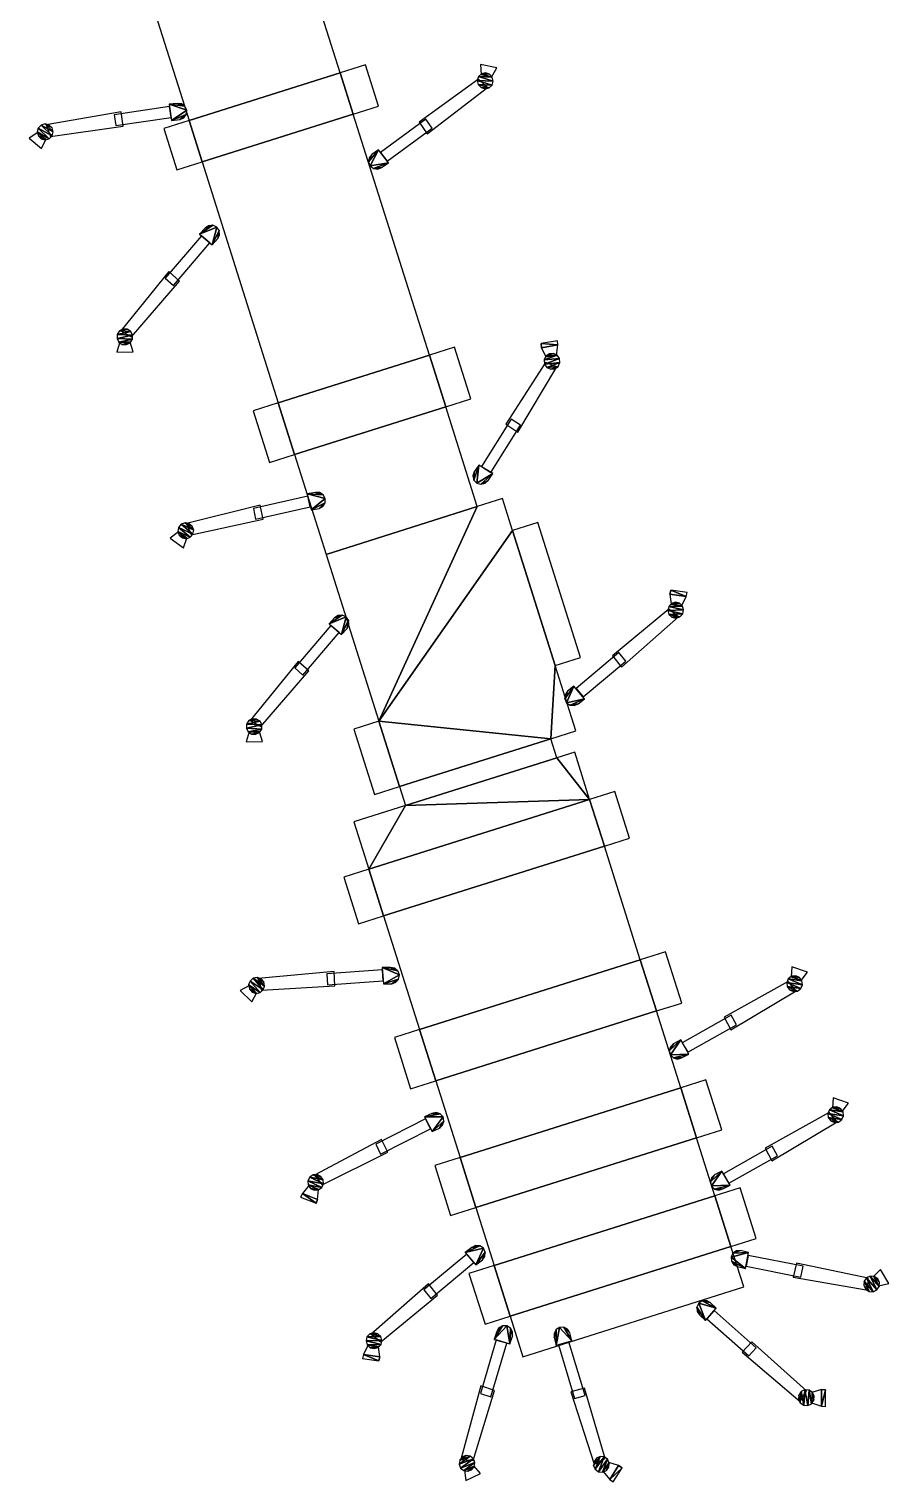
# Model space of a CAD drawing. Extents: x -4152 to 2523, y -9815 to 2776.
# Drawn here: x -2092 to -1636, y -2607 to -1837 of the extents above; entities that cross this region are included whole.
import ezdxf

# ---------------------------------------------------------------- set-up
doc = ezdxf.new("R2010")
doc.units = 0

msp = doc.modelspace()

# ---------------------------------------------------------------- linework, layer by layer
at = {"layer": 'mg_to_dxf', "color": 40}
for points in [[(-1949.8, -1788.25), (-2029.93, -1813.58), (-2007.34, -1885.06), (-1927.21, -1859.73)], [(-1927.21, -1859.73), (-1920.3, -1881.58), (-1906.95, -1877.36), (-1913.86, -1855.51)], [(-1852.74, -1855.26), (-1852.43, -1860.56), (-1847.04, -1861.96), (-1844.24, -1857.09)], [(-2000.44, -1906.91), (-1920.3, -1881.58), (-1927.21, -1859.73), (-2007.34, -1885.06)], [(-1881.07, -1892.12), (-1849.04, -1867.61), (-1853.81, -1863.18), (-1885.41, -1885.9)], [(-1846.07, -1864.11), (-1846.07, -1864.11), (-1853.87, -1861.76), (-1854.5, -1863.85)], [(-1846.7, -1866.2), (-1846.7, -1866.2), (-1854.5, -1863.85), (-1854, -1865.97)], [(-1846.07, -1864.11), (-1846.07, -1864.11), (-1854.5, -1863.85), (-1846.7, -1866.2)], [(-1846.57, -1861.99), (-1846.57, -1861.99), (-1852.27, -1860.27), (-1853.87, -1861.76)], [(-1846.57, -1861.99), (-1846.57, -1861.99), (-1853.87, -1861.76), (-1846.07, -1864.11)], [(-1848.06, -1860.4), (-1848.06, -1860.4), (-1850.15, -1859.77), (-1852.27, -1860.27)], [(-1848.06, -1860.4), (-1848.06, -1860.4), (-1852.27, -1860.27), (-1846.57, -1861.99)], [(-1848.29, -1867.69), (-1848.29, -1867.69), (-1854, -1865.97), (-1852.5, -1867.56)], [(-1846.7, -1866.2), (-1846.7, -1866.2), (-1854, -1865.97), (-1848.29, -1867.69)], [(-1848.29, -1867.69), (-1848.29, -1867.69), (-1852.5, -1867.56), (-1850.42, -1868.19)], [(-2017.73, -1877.64), (-2047, -1881.93), (-2046.27, -1887.73), (-2016.84, -1883.35)], [(-2017.92, -1876.41), (-2017.92, -1876.41), (-2009.52, -1877.49), (-2013.58, -1875.94)], [(-2017.92, -1876.41), (-2017.92, -1876.41), (-2008.61, -1879.57), (-2009.52, -1877.49)], [(-2016.58, -1885.01), (-2016.58, -1885.01), (-2008.61, -1879.57), (-2017.92, -1876.41)], [(-2016.58, -1885.01), (-2016.58, -1885.01), (-2008.85, -1881.82), (-2008.61, -1879.57)], [(-2013.58, -1875.94), (-2013.58, -1875.94), (-2009.52, -1877.49), (-2011.34, -1876.18)], [(-2087.31, -1889), (-2087.31, -1889), (-2079.98, -1893.16), (-2085.78, -1887.45)], [(-2085.78, -1887.45), (-2085.78, -1887.45), (-2079.43, -1891.05), (-2083.68, -1886.87)], [(-2085.78, -1887.45), (-2085.78, -1887.45), (-2079.98, -1893.16), (-2079.43, -1891.05)], [(-2083.68, -1886.87), (-2083.68, -1886.87), (-2080.01, -1888.94), (-2081.57, -1887.41)], [(-2083.68, -1886.87), (-2083.68, -1886.87), (-2079.43, -1891.05), (-2080.01, -1888.94)], [(-2043.29, -1880.5), (-2083.05, -1887.29), (-2080.9, -1893.43), (-2042.35, -1888.03)], [(-2020.69, -1889.28), (-2013.78, -1911.13), (-2000.44, -1906.91), (-2007.34, -1885.06)], [(-2012.24, -1884.53), (-2012.24, -1884.53), (-2008.85, -1881.82), (-2016.58, -1885.01)], [(-2012.24, -1884.53), (-2012.24, -1884.53), (-2010.18, -1883.62), (-2008.85, -1881.82)], [(-1960.02, -2034.78), (-1879.89, -2009.45), (-1920.3, -1881.58), (-2000.44, -1906.91)], [(-1902.37, -1906.55), (-1878.45, -1889.14), (-1881.8, -1884.34), (-1905.82, -1901.91)], [(-2085.53, -1899.94), (-2083.34, -1895.1), (-2087.46, -1891.36), (-2092.2, -1894.37)], [(-2087.86, -1891.11), (-2087.86, -1891.11), (-2081.51, -1894.71), (-2087.31, -1889)], [(-2087.86, -1891.11), (-2087.86, -1891.11), (-2083.61, -1895.29), (-2081.51, -1894.71)], [(-2087.28, -1893.22), (-2087.28, -1893.22), (-2083.61, -1895.29), (-2087.86, -1891.11)], [(-2087.31, -1889), (-2087.31, -1889), (-2081.51, -1894.71), (-2079.98, -1893.16)], [(-2087.28, -1893.22), (-2087.28, -1893.22), (-2085.72, -1894.75), (-2083.61, -1895.29)], [(-1906.82, -1900.57), (-1906.82, -1900.57), (-1912.18, -1906.99), (-1911.34, -1909.09)], [(-1910.44, -1903.01), (-1910.44, -1903.01), (-1912.18, -1906.99), (-1906.82, -1900.57)], [(-1910.44, -1903.01), (-1910.44, -1903.01), (-1911.84, -1904.78), (-1912.18, -1906.99)], [(-1906.82, -1900.57), (-1906.82, -1900.57), (-1911.34, -1909.09), (-1901.62, -1907.55)], [(-1901.62, -1907.55), (-1901.62, -1907.55), (-1911.34, -1909.09), (-1909.57, -1910.5)], [(-1901.62, -1907.55), (-1901.62, -1907.55), (-1909.57, -1910.5), (-1905.25, -1909.99)], [(-1905.25, -1909.99), (-1905.25, -1909.99), (-1909.57, -1910.5), (-1907.34, -1910.82)], [(-2001.79, -1945.32), (-2001.79, -1945.32), (-1994.76, -1940.59), (-1998.84, -1942.1)], [(-2001.79, -1945.32), (-2001.79, -1945.32), (-1992.71, -1941.54), (-1994.76, -1940.59)], [(-1995.1, -1950.89), (-1995.1, -1950.89), (-1992.71, -1941.54), (-2001.79, -1945.32)], [(-1998.84, -1942.1), (-1998.84, -1942.1), (-1994.76, -1940.59), (-1997, -1940.8)], [(-1995.1, -1950.89), (-1995.1, -1950.89), (-1991.4, -1943.39), (-1992.71, -1941.54)], [(-2000.83, -1946.12), (-2019.97, -1968.68), (-2015.59, -1972.55), (-1996.38, -1949.82)], [(-1992.15, -1947.67), (-1992.15, -1947.67), (-1991.4, -1943.39), (-1995.1, -1950.89)], [(-1992.15, -1947.67), (-1992.15, -1947.67), (-1991.21, -1945.62), (-1991.4, -1943.39)], [(-2018.13, -1965.15), (-2043.5, -1996.51), (-2037.82, -1999.7), (-2012.45, -1970.18)], [(-2037, -2007.65), (-2038.55, -2002.57), (-2044.12, -2002.48), (-2045.69, -2007.86)], [(-2045.56, -2000.61), (-2045.56, -2000.61), (-2037.31, -1998.89), (-2045.44, -1998.43)], [(-2045.56, -2000.61), (-2045.56, -2000.61), (-2037.43, -2001.07), (-2037.31, -1998.89)], [(-2044.58, -2002.56), (-2044.58, -2002.56), (-2037.43, -2001.07), (-2045.56, -2000.61)], [(-2045.44, -1998.43), (-2045.44, -1998.43), (-2038.3, -1996.94), (-2044.25, -1996.61)], [(-2045.44, -1998.43), (-2045.44, -1998.43), (-2037.31, -1998.89), (-2038.3, -1996.94)], [(-2044.58, -2002.56), (-2044.58, -2002.56), (-2038.63, -2002.89), (-2037.43, -2001.07)], [(-2042.75, -2003.75), (-2042.75, -2003.75), (-2038.63, -2002.89), (-2044.58, -2002.56)], [(-2044.25, -1996.61), (-2044.25, -1996.61), (-2040.12, -1995.75), (-2042.3, -1995.62)], [(-2044.25, -1996.61), (-2044.25, -1996.61), (-2038.3, -1996.94), (-2040.12, -1995.75)], [(-2042.75, -2003.75), (-2042.75, -2003.75), (-2040.58, -2003.87), (-2038.63, -2002.89)], [(-1811.82, -2004.07), (-1811.82, -2004.07), (-1811.94, -2001.85), (-1820.72, -2003.33)], [(-1951.38, -2062.13), (-1871.24, -2036.8), (-1879.89, -2009.45), (-1960.02, -2034.78)], [(-1879.89, -2009.45), (-1871.24, -2036.8), (-1857.89, -2032.58), (-1866.54, -2005.24)], [(-1820.39, -2005.53), (-1820.39, -2005.53), (-1820.72, -2003.33)], [(-1811.82, -2004.07), (-1811.82, -2004.07), (-1820.72, -2003.33), (-1820.39, -2005.53)], [(-1820.39, -2005.53), (-1818.13, -2010.34), (-1812.6, -2009.63), (-1811.82, -2004.07)], [(-1812.16, -2009.49), (-1812.16, -2009.49), (-1819.01, -2011.99), (-1810.91, -2011.27)], [(-1812.16, -2009.49), (-1812.16, -2009.49), (-1818.09, -2010.01), (-1819.01, -2011.99)], [(-1814.14, -2008.57), (-1814.14, -2008.57), (-1818.09, -2010.01), (-1812.16, -2009.49)], [(-1814.14, -2008.57), (-1814.14, -2008.57), (-1816.31, -2008.76), (-1818.09, -2010.01)], [(-1832.97, -2050.3), (-1812.36, -2015.62), (-1818.43, -2013.28), (-1839.31, -2046.14)], [(-1810.91, -2011.27), (-1810.91, -2011.27), (-1819.01, -2011.99), (-1818.82, -2014.16)], [(-1810.91, -2011.27), (-1810.91, -2011.27), (-1818.82, -2014.16), (-1810.72, -2013.44)], [(-1810.72, -2013.44), (-1810.72, -2013.44), (-1818.82, -2014.16), (-1817.57, -2015.95)], [(-1810.72, -2013.44), (-1810.72, -2013.44), (-1817.57, -2015.95), (-1811.63, -2015.42)], [(-1811.63, -2015.42), (-1811.63, -2015.42), (-1817.57, -2015.95), (-1815.59, -2016.87)], [(-1811.63, -2015.42), (-1811.63, -2015.42), (-1815.59, -2016.87), (-1813.42, -2016.67)], [(-1973.37, -2039), (-1964.73, -2066.35), (-1951.38, -2062.13), (-1960.02, -2034.78)], [(-1934.63, -2115.1), (-1854.5, -2089.78), (-1871.24, -2036.8), (-1951.38, -2062.13)], [(-1847.36, -2071.61), (-1831.65, -2046.55), (-1836.54, -2043.34), (-1852.29, -2068.59)], [(-1856.17, -2071.33), (-1856.17, -2071.33), (-1856.81, -2073.49), (-1856.3, -2075.67)], [(-1853.72, -2067.72), (-1853.72, -2067.72), (-1856.3, -2075.67), (-1854.74, -2077.31)], [(-1856.17, -2071.33), (-1856.17, -2071.33), (-1856.3, -2075.67), (-1853.72, -2067.72)], [(-1853.72, -2067.72), (-1853.72, -2067.72), (-1854.74, -2077.31), (-1846.3, -2072.26)], [(-1846.3, -2072.26), (-1846.3, -2072.26), (-1854.74, -2077.31), (-1852.57, -2077.96)], [(-1846.3, -2072.26), (-1846.3, -2072.26), (-1852.57, -2077.96), (-1848.75, -2075.88)], [(-1848.75, -2075.88), (-1848.75, -2075.88), (-1852.57, -2077.96), (-1850.39, -2077.43)], [(-1944.37, -2084.3), (-1973.24, -2090.75), (-1972.08, -2096.48), (-1943.05, -2089.93)], [(-1944.65, -2083.09), (-1944.65, -2083.09), (-1936.19, -2083.55), (-1940.36, -2082.29)], [(-1944.65, -2083.09), (-1944.65, -2083.09), (-1935.12, -2085.54), (-1936.19, -2083.55)], [(-1942.67, -2091.56), (-1942.67, -2091.56), (-1935.12, -2085.54), (-1944.65, -2083.09)], [(-1942.67, -2091.56), (-1942.67, -2091.56), (-1935.2, -2087.81), (-1935.12, -2085.54)], [(-1938.38, -2090.77), (-1938.38, -2090.77), (-1935.2, -2087.81), (-1942.67, -2091.56)], [(-1940.36, -2082.29), (-1940.36, -2082.29), (-1936.19, -2083.55), (-1938.1, -2082.37)], [(-1938.38, -2090.77), (-1938.38, -2090.77), (-1936.39, -2089.7), (-1935.2, -2087.81)], [(-1835.82, -2102.43), (-1841.15, -2085.56), (-1854.5, -2089.78), (-1906.69, -2203.51)], [(-1969.65, -2089.05), (-2008.79, -2098.77), (-2006.19, -2104.73), (-1968.14, -2096.49)], [(-1854.5, -2089.78), (-1934.63, -2115.1), (-1906.69, -2203.51)], [(-2010.32, -2111.57), (-2008.5, -2106.58), (-2012.89, -2103.16), (-2017.38, -2106.5)], [(-2013.3, -2102.94), (-2013.3, -2102.94), (-2006.7, -2106.06), (-2012.91, -2100.79)], [(-2013.3, -2102.94), (-2013.3, -2102.94), (-2008.75, -2106.79), (-2006.7, -2106.06)], [(-2012.56, -2104.99), (-2012.56, -2104.99), (-2008.75, -2106.79), (-2013.3, -2102.94)], [(-2012.91, -2100.79), (-2012.91, -2100.79), (-2005.29, -2104.39), (-2011.5, -2099.13)], [(-2012.91, -2100.79), (-2012.91, -2100.79), (-2006.7, -2106.06), (-2005.29, -2104.39)], [(-2011.5, -2099.13), (-2011.5, -2099.13), (-2004.9, -2102.25), (-2009.45, -2098.4)], [(-2011.5, -2099.13), (-2011.5, -2099.13), (-2005.29, -2104.39), (-2004.9, -2102.25)], [(-2009.45, -2098.4), (-2009.45, -2098.4), (-2005.64, -2100.19), (-2007.3, -2098.78)], [(-2009.45, -2098.4), (-2009.45, -2098.4), (-2004.9, -2102.25), (-2005.64, -2100.19)], [(-1813.21, -2173.96), (-1835.82, -2102.43), (-1906.69, -2203.51), (-1815.57, -2212.94)], [(-1799.86, -2169.74), (-1822.47, -2098.21), (-1835.82, -2102.43), (-1813.21, -2173.96)], [(-2012.56, -2104.99), (-2012.56, -2104.99), (-2010.9, -2106.4), (-2008.75, -2106.79)], [(-1752.33, -2136.2), (-1752.33, -2136.2), (-1751.96, -2134), (-1751.97, -2134)], [(-1743.73, -2137.45), (-1743.73, -2137.45), (-1751.96, -2134), (-1752.33, -2136.2)], [(-1743.73, -2137.45), (-1743.73, -2137.45), (-1743.16, -2135.31), (-1751.96, -2134)], [(-1745.73, -2142.5), (-1745.73, -2142.5), (-1751.53, -2141.16), (-1753.02, -2142.76)], [(-1752.33, -2136.2), (-1751.66, -2141.47), (-1746.19, -2142.49), (-1743.73, -2137.45)], [(-1747.32, -2141.01), (-1747.32, -2141.01), (-1749.45, -2140.52), (-1751.53, -2141.16)], [(-1747.32, -2141.01), (-1747.32, -2141.01), (-1751.53, -2141.16), (-1745.73, -2142.5)], [(-1933.15, -2152.01), (-1933.15, -2152.01), (-1926.13, -2147.27), (-1930.21, -2148.78)], [(-1933.15, -2152.01), (-1933.15, -2152.01), (-1924.07, -2148.23), (-1926.13, -2147.27)], [(-1926.47, -2157.57), (-1926.47, -2157.57), (-1924.07, -2148.23), (-1933.15, -2152.01)], [(-1930.21, -2148.78), (-1930.21, -2148.78), (-1926.13, -2147.27), (-1928.36, -2147.49)], [(-1926.47, -2157.57), (-1926.47, -2157.57), (-1922.76, -2150.08), (-1924.07, -2148.23)], [(-1778.13, -2174.88), (-1747.81, -2148.27), (-1752.87, -2144.17), (-1782.88, -2168.96)], [(-1745.09, -2144.58), (-1745.09, -2144.58), (-1753.02, -2142.76), (-1753.51, -2144.88)], [(-1745.09, -2144.58), (-1745.09, -2144.58), (-1753.51, -2144.88), (-1745.58, -2146.71)], [(-1745.58, -2146.71), (-1745.58, -2146.71), (-1753.51, -2144.88), (-1752.87, -2146.97)], [(-1745.73, -2142.5), (-1745.73, -2142.5), (-1753.02, -2142.76), (-1745.09, -2144.58)], [(-1745.58, -2146.71), (-1745.58, -2146.71), (-1752.87, -2146.97), (-1747.06, -2148.3)], [(-1747.06, -2148.3), (-1747.06, -2148.3), (-1752.87, -2146.97), (-1751.27, -2148.45)], [(-1747.06, -2148.3), (-1747.06, -2148.3), (-1751.27, -2148.45), (-1749.15, -2148.94)], [(-1932.2, -2152.8), (-1951.35, -2175.35), (-1946.97, -2179.23), (-1927.75, -2156.5)], [(-1923.52, -2154.35), (-1923.52, -2154.35), (-1922.76, -2150.08), (-1926.47, -2157.57)], [(-1923.52, -2154.35), (-1923.52, -2154.35), (-1922.57, -2152.31), (-1922.76, -2150.08)], [(-1949.51, -2171.83), (-1974.89, -2203.17), (-1969.22, -2206.36), (-1943.83, -2176.86)], [(-1798.4, -2190.71), (-1775.71, -2171.72), (-1779.38, -2167.16), (-1802.16, -2186.31)], [(-1815.57, -2212.94), (-1802.22, -2208.72), (-1813.21, -2173.96)], [(-1803.24, -2185.03), (-1803.24, -2185.03), (-1808.16, -2191.8), (-1807.18, -2193.84)], [(-1806.69, -2187.71), (-1806.69, -2187.71), (-1808.16, -2191.8), (-1803.24, -2185.03)], [(-1806.69, -2187.71), (-1806.69, -2187.71), (-1807.97, -2189.57), (-1808.16, -2191.8)], [(-1803.24, -2185.03), (-1803.24, -2185.03), (-1807.18, -2193.84), (-1797.59, -2191.65)], [(-1797.59, -2191.65), (-1797.59, -2191.65), (-1807.18, -2193.84), (-1805.32, -2195.13)], [(-1797.59, -2191.65), (-1797.59, -2191.65), (-1805.32, -2195.13), (-1801.04, -2194.33)], [(-1801.04, -2194.33), (-1801.04, -2194.33), (-1805.32, -2195.13), (-1803.08, -2195.3)], [(-1976.83, -2205.1), (-1976.83, -2205.1), (-1969.69, -2203.61), (-1975.64, -2203.27)], [(-1975.64, -2203.27), (-1975.64, -2203.27), (-1971.51, -2202.41), (-1973.69, -2202.29)], [(-1975.64, -2203.27), (-1975.64, -2203.27), (-1969.69, -2203.61), (-1971.51, -2202.41)], [(-1895.71, -2238.27), (-1906.69, -2203.51), (-1920.04, -2207.73), (-1909.06, -2242.49)], [(-1906.69, -2203.51), (-1895.71, -2238.27), (-1815.57, -2212.94)], [(-1968.4, -2214.31), (-1969.94, -2209.23), (-1975.51, -2209.14), (-1977.08, -2214.53)], [(-1976.95, -2207.27), (-1976.95, -2207.27), (-1968.7, -2205.55), (-1976.83, -2205.1)], [(-1976.95, -2207.27), (-1976.95, -2207.27), (-1968.83, -2207.73), (-1968.7, -2205.55)], [(-1975.97, -2209.22), (-1975.97, -2209.22), (-1968.83, -2207.73), (-1976.95, -2207.27)], [(-1976.83, -2205.1), (-1976.83, -2205.1), (-1968.7, -2205.55), (-1969.69, -2203.61)], [(-1975.97, -2209.22), (-1975.97, -2209.22), (-1970.02, -2209.56), (-1968.83, -2207.73)], [(-1974.15, -2210.42), (-1974.15, -2210.42), (-1970.02, -2209.56), (-1975.97, -2209.22)], [(-1974.15, -2210.42), (-1974.15, -2210.42), (-1971.97, -2210.54), (-1970.02, -2209.56)], [(-1892.52, -2248.36), (-1812.38, -2223.03), (-1815.57, -2212.94), (-1895.71, -2238.27)], [(-1812.38, -2223.03), (-1812.38, -2223.03), (-1892.52, -2248.36), (-1794.95, -2245.02)], [(-1812.38, -2223.03), (-1812.38, -2223.03), (-1794.95, -2245.02), (-1802.85, -2220.02)], [(-1773.77, -2265.57), (-1781.6, -2240.81), (-1794.95, -2245.02), (-1787.12, -2269.79)], [(-1912.01, -2282.02), (-1912.01, -2282.02), (-1892.52, -2248.36), (-1919.91, -2257.01)], [(-1794.95, -2245.02), (-1794.95, -2245.02), (-1892.52, -2248.36), (-1912.01, -2282.02)], [(-1787.12, -2269.79), (-1794.95, -2245.02), (-1912.01, -2282.02), (-1904.18, -2306.79)], [(-1768.07, -2330.06), (-1787.12, -2269.79), (-1904.18, -2306.79), (-1885.13, -2367.06)], [(-1925.36, -2286.24), (-1917.53, -2311.01), (-1904.18, -2306.79), (-1912.01, -2282.02)], [(-1746.13, -2353.03), (-1754.72, -2325.84), (-1768.07, -2330.06), (-1759.48, -2357.25)], [(-1904.88, -2334.25), (-1904.88, -2334.25), (-1896.59, -2335.99), (-1900.52, -2334.12)], [(-1904.88, -2334.25), (-1904.88, -2334.25), (-1895.84, -2338.13), (-1896.59, -2335.99)], [(-1904.21, -2342.92), (-1904.21, -2342.92), (-1895.84, -2338.13), (-1904.88, -2334.25)], [(-1900.52, -2334.12), (-1900.52, -2334.12), (-1896.59, -2335.99), (-1898.3, -2334.53)], [(-1885.13, -2367.06), (-1876.54, -2394.25), (-1759.48, -2357.25), (-1768.07, -2330.06)], [(-1687.71, -2333.84), (-1688.01, -2339.14), (-1682.82, -2341.14), (-1679.48, -2336.63)], [(-1975.75, -2343.41), (-1975.75, -2343.41), (-1969.7, -2347.5), (-1975.04, -2341.35)], [(-1975.04, -2341.35), (-1975.04, -2341.35), (-1968.06, -2346.07), (-1973.39, -2339.92)], [(-1975.04, -2341.35), (-1975.04, -2341.35), (-1969.7, -2347.5), (-1968.06, -2346.07)], [(-1973.39, -2339.92), (-1973.39, -2339.92), (-1967.34, -2344.01), (-1971.25, -2339.51)], [(-1973.39, -2339.92), (-1973.39, -2339.92), (-1968.06, -2346.07), (-1967.34, -2344.01)], [(-1971.25, -2339.51), (-1971.25, -2339.51), (-1967.76, -2341.87), (-1969.19, -2340.22)], [(-1971.25, -2339.51), (-1971.25, -2339.51), (-1967.34, -2344.01), (-1967.76, -2341.87)], [(-1930.49, -2336.33), (-1970.66, -2339.98), (-1968.99, -2346.27), (-1930.14, -2343.91)], [(-1904.78, -2335.49), (-1934.3, -2337.46), (-1934.03, -2343.31), (-1904.34, -2341.26)], [(-1904.21, -2342.92), (-1904.21, -2342.92), (-1896.25, -2340.35), (-1895.84, -2338.13)], [(-1899.85, -2342.79), (-1899.85, -2342.79), (-1896.25, -2340.35), (-1904.21, -2342.92)], [(-1899.85, -2342.79), (-1899.85, -2342.79), (-1897.72, -2342.04), (-1896.25, -2340.35)], [(-1720.1, -2367.2), (-1685.46, -2346.53), (-1689.68, -2341.58), (-1723.69, -2360.52)], [(-1682.11, -2343.4), (-1682.11, -2343.4), (-1689.58, -2340.16), (-1690.44, -2342.16)], [(-1682.97, -2345.4), (-1682.97, -2345.4), (-1690.44, -2342.16), (-1690.19, -2344.33)], [(-1682.11, -2343.4), (-1682.11, -2343.4), (-1690.44, -2342.16), (-1682.97, -2345.4)], [(-1682.36, -2341.23), (-1682.36, -2341.23), (-1687.83, -2338.86), (-1689.58, -2340.16)], [(-1682.36, -2341.23), (-1682.36, -2341.23), (-1689.58, -2340.16), (-1682.11, -2343.4)], [(-1683.66, -2339.48), (-1683.66, -2339.48), (-1685.66, -2338.61), (-1687.83, -2338.86)], [(-1683.66, -2339.48), (-1683.66, -2339.48), (-1687.83, -2338.86), (-1682.36, -2341.23)], [(-1974.13, -2352.4), (-1971.56, -2347.74), (-1975.38, -2343.69), (-1980.33, -2346.31)], [(-1975.75, -2343.41), (-1975.75, -2343.41), (-1971.84, -2347.91), (-1969.7, -2347.5)], [(-1975.34, -2345.56), (-1975.34, -2345.56), (-1971.84, -2347.91), (-1975.75, -2343.41)], [(-1975.34, -2345.56), (-1975.34, -2345.56), (-1973.91, -2347.2), (-1971.84, -2347.91)], [(-1684.72, -2346.7), (-1684.72, -2346.7), (-1690.19, -2344.33), (-1688.89, -2346.08)], [(-1682.97, -2345.4), (-1682.97, -2345.4), (-1690.19, -2344.33), (-1684.72, -2346.7)], [(-1684.72, -2346.7), (-1684.72, -2346.7), (-1688.89, -2346.08), (-1686.89, -2346.95)], [(-1746.59, -2398.02), (-1759.48, -2357.25), (-1876.54, -2394.25), (-1863.65, -2435.02)], [(-1742.91, -2379.09), (-1717.15, -2364.53), (-1719.92, -2359.38), (-1745.8, -2374.08)], [(-1898.48, -2371.28), (-1889.89, -2398.47), (-1876.54, -2394.25), (-1885.13, -2367.06)], [(-1746.64, -2372.63), (-1746.64, -2372.63), (-1752.7, -2378.39), (-1752.11, -2380.58)], [(-1750.51, -2374.64), (-1750.51, -2374.64), (-1752.7, -2378.39), (-1746.64, -2372.63)], [(-1746.64, -2372.63), (-1746.64, -2372.63), (-1752.11, -2380.58), (-1742.28, -2380.16)], [(-1750.51, -2374.64), (-1750.51, -2374.64), (-1752.11, -2376.23), (-1752.7, -2378.39)], [(-1742.28, -2380.16), (-1742.28, -2380.16), (-1752.11, -2380.58), (-1750.51, -2382.18)], [(-1742.28, -2380.16), (-1742.28, -2380.16), (-1750.51, -2382.18), (-1746.16, -2382.17)], [(-1746.16, -2382.17), (-1746.16, -2382.17), (-1750.51, -2382.18), (-1748.34, -2382.75)], [(-1724.88, -2420.24), (-1733.24, -2393.8), (-1746.59, -2398.02), (-1738.23, -2424.46)], [(-1738.23, -2424.46), (-1746.59, -2398.02), (-1863.65, -2435.02), (-1855.3, -2461.46)], [(-1665.88, -2403.32), (-1666.18, -2408.62), (-1660.99, -2410.62), (-1657.66, -2406.11)], [(-1878.54, -2411.6), (-1878.54, -2411.6), (-1874.2, -2411.79), (-1876.34, -2411.11)], [(-1698.27, -2436.68), (-1663.63, -2416.01), (-1667.86, -2411.06), (-1701.86, -2430)], [(-1660.28, -2412.88), (-1660.28, -2412.88), (-1667.75, -2409.64), (-1668.62, -2411.65)], [(-1660.53, -2410.71), (-1660.53, -2410.71), (-1666, -2408.34), (-1667.75, -2409.64)], [(-1660.53, -2410.71), (-1660.53, -2410.71), (-1667.75, -2409.64), (-1660.28, -2412.88)], [(-1661.83, -2408.96), (-1661.83, -2408.96), (-1663.83, -2408.09), (-1666, -2408.34)], [(-1661.83, -2408.96), (-1661.83, -2408.96), (-1666, -2408.34), (-1660.53, -2410.71)], [(-1881.94, -2414.53), (-1908.34, -2427.87), (-1905.81, -2433.14), (-1879.28, -2419.66)], [(-1882.51, -2413.42), (-1882.51, -2413.42), (-1874.2, -2411.79), (-1878.54, -2411.6)], [(-1882.51, -2413.42), (-1882.51, -2413.42), (-1872.67, -2413.46), (-1874.2, -2411.79)], [(-1878.51, -2421.15), (-1878.51, -2421.15), (-1872.67, -2413.46), (-1882.51, -2413.42)], [(-1878.51, -2421.15), (-1878.51, -2421.15), (-1872.19, -2415.68), (-1872.67, -2413.46)], [(-1874.54, -2419.32), (-1874.54, -2419.32), (-1872.19, -2415.68), (-1878.51, -2421.15)], [(-1874.54, -2419.32), (-1874.54, -2419.32), (-1872.88, -2417.8), (-1872.19, -2415.68)], [(-1661.15, -2414.88), (-1661.15, -2414.88), (-1668.62, -2411.65), (-1668.37, -2413.81)], [(-1660.28, -2412.88), (-1660.28, -2412.88), (-1668.62, -2411.65), (-1661.15, -2414.88)], [(-1662.9, -2416.18), (-1662.9, -2416.18), (-1668.37, -2413.81), (-1667.07, -2415.56)], [(-1661.15, -2414.88), (-1661.15, -2414.88), (-1668.37, -2413.81), (-1662.9, -2416.18)], [(-1662.9, -2416.18), (-1662.9, -2416.18), (-1667.07, -2415.56), (-1665.06, -2416.43)], [(-1905.28, -2425.34), (-1940.84, -2444.37), (-1936.85, -2449.52), (-1902, -2432.18)], [(-1728.51, -2455.24), (-1738.23, -2424.46), (-1855.3, -2461.46), (-1845.57, -2492.23)], [(-1721.08, -2448.57), (-1695.32, -2434.01), (-1698.1, -2428.86), (-1723.97, -2443.56)], [(-1855.3, -2461.46), (-1863.65, -2435.02), (-1877, -2439.24), (-1868.65, -2465.68)], [(-1724.81, -2442.11), (-1724.81, -2442.11), (-1730.87, -2447.87), (-1730.28, -2450.06)], [(-1728.69, -2444.12), (-1728.69, -2444.12), (-1730.87, -2447.87), (-1724.81, -2442.11)], [(-1724.81, -2442.11), (-1724.81, -2442.11), (-1730.28, -2450.06), (-1720.46, -2449.64)], [(-1939.18, -2457.16), (-1938.63, -2451.88), (-1943.73, -2449.63), (-1947.27, -2453.99)], [(-1944.33, -2447.35), (-1944.33, -2447.35), (-1936.06, -2448.97), (-1943.37, -2445.39)], [(-1944.33, -2447.35), (-1944.33, -2447.35), (-1937.02, -2450.93), (-1936.06, -2448.97)], [(-1944.18, -2449.53), (-1944.18, -2449.53), (-1937.02, -2450.93), (-1944.33, -2447.35)], [(-1944.18, -2449.53), (-1944.18, -2449.53), (-1938.83, -2452.14), (-1937.02, -2450.93)], [(-1942.96, -2451.34), (-1942.96, -2451.34), (-1938.83, -2452.14), (-1944.18, -2449.53)], [(-1943.37, -2445.39), (-1943.37, -2445.39), (-1936.21, -2446.79), (-1941.56, -2444.17)], [(-1943.37, -2445.39), (-1943.37, -2445.39), (-1936.06, -2448.97), (-1936.21, -2446.79)], [(-1941.56, -2444.17), (-1941.56, -2444.17), (-1937.43, -2444.98), (-1939.39, -2444.02)], [(-1941.56, -2444.17), (-1941.56, -2444.17), (-1936.21, -2446.79), (-1937.43, -2444.98)], [(-1728.69, -2444.12), (-1728.69, -2444.12), (-1730.28, -2445.71), (-1730.87, -2447.87)], [(-1720.46, -2449.64), (-1720.46, -2449.64), (-1730.28, -2450.06), (-1728.68, -2451.66)], [(-1720.46, -2449.64), (-1720.46, -2449.64), (-1728.68, -2451.66), (-1724.33, -2451.65)], [(-1947.27, -2453.99), (-1947.27, -2453.99), (-1948.31, -2455.95), (-1940.03, -2459.22)], [(-1947.27, -2453.99), (-1947.27, -2453.99), (-1940.03, -2459.22), (-1939.18, -2457.16)], [(-1942.96, -2451.34), (-1942.96, -2451.34), (-1941, -2452.29), (-1938.83, -2452.14)], [(-1939.18, -2457.16), (-1939.18, -2457.16), (-1940.03, -2459.22)], [(-1719.99, -2482.17), (-1728.51, -2455.24), (-1845.57, -2492.23), (-1837.06, -2519.17)], [(-1724.33, -2451.65), (-1724.33, -2451.65), (-1728.68, -2451.66), (-1726.51, -2452.24)], [(-1728.51, -2455.24), (-1719.99, -2482.17), (-1706.64, -2477.95), (-1715.16, -2451.02)], [(-1860.1, -2486.23), (-1882.82, -2505.17), (-1879.17, -2509.74), (-1856.35, -2490.63)], [(-1860.9, -2485.28), (-1860.9, -2485.28), (-1853.17, -2481.82), (-1857.45, -2482.61)], [(-1860.9, -2485.28), (-1860.9, -2485.28), (-1851.31, -2483.11), (-1853.17, -2481.82)], [(-1855.27, -2491.91), (-1855.27, -2491.91), (-1851.31, -2483.11), (-1860.9, -2485.28)], [(-1857.45, -2482.61), (-1857.45, -2482.61), (-1853.17, -2481.82), (-1855.41, -2481.64)], [(-1855.27, -2491.91), (-1855.27, -2491.91), (-1850.34, -2485.15), (-1851.31, -2483.11)], [(-1851.81, -2489.24), (-1851.81, -2489.24), (-1850.34, -2485.15), (-1855.27, -2491.91)], [(-1851.81, -2489.24), (-1851.81, -2489.24), (-1850.53, -2487.38), (-1850.34, -2485.15)], [(-1837.06, -2519.17), (-1830.29, -2540.58), (-1713.23, -2503.58), (-1719.99, -2482.17)], [(-1710.62, -2485.28), (-1710.62, -2485.28), (-1719.95, -2487.74), (-1712.23, -2493.83)], [(-1710.62, -2485.28), (-1710.62, -2485.28), (-1718.97, -2485.7), (-1719.95, -2487.74)], [(-1712.23, -2493.83), (-1712.23, -2493.83), (-1719.95, -2487.74), (-1719.78, -2490)], [(-1714.87, -2484.27), (-1714.87, -2484.27), (-1718.97, -2485.7), (-1710.62, -2485.28)], [(-1714.87, -2484.27), (-1714.87, -2484.27), (-1717.11, -2484.44), (-1718.97, -2485.7)], [(-1712, -2492.61), (-1682.98, -2498.36), (-1681.72, -2492.64), (-1710.93, -2486.92)], [(-1858.92, -2496.45), (-1850.41, -2523.39), (-1837.06, -2519.17), (-1845.57, -2492.23)], [(-1716.47, -2492.82), (-1716.47, -2492.82), (-1719.78, -2490), (-1718.51, -2491.85)], [(-1712.23, -2493.83), (-1712.23, -2493.83), (-1719.78, -2490), (-1716.47, -2492.82)], [(-1686.95, -2498.46), (-1647.21, -2505.37), (-1647.19, -2498.86), (-1685.32, -2491.05)], [(-1640.64, -2494.27), (-1644.33, -2498.1), (-1641.69, -2503), (-1636.23, -2501.75)], [(-1880.4, -2502.02), (-1910.77, -2528.57), (-1905.72, -2532.68), (-1875.67, -2507.94)], [(-1646.76, -2505.97), (-1646.76, -2505.97), (-1649.37, -2500.61), (-1649.52, -2502.79)], [(-1646.76, -2505.97), (-1646.76, -2505.97), (-1649.52, -2502.79), (-1648.57, -2504.75)], [(-1644.59, -2506.13), (-1644.59, -2506.13), (-1648.14, -2498.8), (-1649.37, -2500.61)], [(-1644.59, -2506.13), (-1644.59, -2506.13), (-1649.37, -2500.61), (-1646.76, -2505.97)], [(-1642.62, -2505.17), (-1642.62, -2505.17), (-1646.18, -2497.85), (-1648.14, -2498.8)], [(-1642.62, -2505.17), (-1642.62, -2505.17), (-1648.14, -2498.8), (-1644.59, -2506.13)], [(-1641.4, -2503.37), (-1641.4, -2503.37), (-1646.18, -2497.85), (-1642.62, -2505.17)], [(-1641.4, -2503.37), (-1641.4, -2503.37), (-1644.01, -2498.01), (-1646.18, -2497.85)], [(-1641.25, -2501.19), (-1641.25, -2501.19), (-1644.01, -2498.01), (-1641.4, -2503.37)], [(-1641.25, -2501.19), (-1641.25, -2501.19), (-1642.2, -2499.23), (-1644.01, -2498.01)], [(-1727.81, -2514.86), (-1727.81, -2514.86), (-1735.22, -2510.99), (-1737.1, -2512.25)], [(-1730.96, -2511.84), (-1730.96, -2511.84), (-1732.99, -2510.85), (-1735.22, -2510.99)], [(-1730.96, -2511.84), (-1730.96, -2511.84), (-1735.22, -2510.99), (-1727.81, -2514.86)], [(-1733.53, -2521.42), (-1733.53, -2521.42), (-1737.1, -2512.25), (-1738.1, -2514.29)], [(-1736.68, -2518.4), (-1736.68, -2518.4), (-1738.1, -2514.29), (-1737.94, -2516.53)], [(-1733.53, -2521.42), (-1733.53, -2521.42), (-1738.1, -2514.29), (-1736.68, -2518.4)], [(-1727.81, -2514.86), (-1727.81, -2514.86), (-1737.1, -2512.25), (-1733.53, -2521.42)], [(-1732.71, -2520.48), (-1710.6, -2540.14), (-1706.62, -2535.84), (-1728.91, -2516.12)], [(-1845.64, -2531.38), (-1845.64, -2531.38), (-1841.12, -2524.22), (-1844.24, -2527.25)], [(-1845.64, -2531.38), (-1845.64, -2531.38), (-1838.85, -2524.26), (-1841.12, -2524.22)], [(-1837.28, -2533.78), (-1837.28, -2533.78), (-1838.85, -2524.26), (-1845.64, -2531.38)], [(-1844.24, -2527.25), (-1844.24, -2527.25), (-1841.12, -2524.22), (-1843.08, -2525.31)], [(-1837.28, -2533.78), (-1837.28, -2533.78), (-1836.91, -2525.43), (-1838.85, -2524.26)], [(-1835.88, -2529.64), (-1835.88, -2529.64), (-1836.91, -2525.43), (-1837.28, -2533.78)], [(-1835.88, -2529.64), (-1835.88, -2529.64), (-1835.84, -2527.39), (-1836.91, -2525.43)], [(-1813.73, -2530.47), (-1813.73, -2530.47), (-1812.77, -2526.23), (-1813.81, -2528.22)], [(-1812.63, -2534.7), (-1812.63, -2534.7), (-1812.77, -2526.23), (-1813.73, -2530.47)], [(-1812.63, -2534.7), (-1812.63, -2534.7), (-1810.85, -2525.02), (-1812.77, -2526.23)], [(-1804.32, -2532.13), (-1804.32, -2532.13), (-1810.85, -2525.02), (-1812.63, -2534.7)], [(-1804.32, -2532.13), (-1804.32, -2532.13), (-1808.58, -2524.94), (-1810.85, -2525.02)], [(-1805.41, -2527.9), (-1805.41, -2527.9), (-1808.58, -2524.94), (-1804.32, -2532.13)], [(-1805.41, -2527.9), (-1805.41, -2527.9), (-1806.61, -2526), (-1808.58, -2524.94)], [(-1906.27, -2540.65), (-1906.93, -2535.38), (-1912.4, -2534.34), (-1914.87, -2539.38)], [(-1913.5, -2532.25), (-1913.5, -2532.25), (-1905.08, -2531.97), (-1913.01, -2530.13)], [(-1913.5, -2532.25), (-1913.5, -2532.25), (-1905.57, -2534.09), (-1905.08, -2531.97)], [(-1912.87, -2534.34), (-1912.87, -2534.34), (-1905.57, -2534.09), (-1913.5, -2532.25)], [(-1913.01, -2530.13), (-1913.01, -2530.13), (-1905.71, -2529.88), (-1911.52, -2528.53)], [(-1913.01, -2530.13), (-1913.01, -2530.13), (-1905.08, -2531.97), (-1905.71, -2529.88)], [(-1912.87, -2534.34), (-1912.87, -2534.34), (-1907.06, -2535.68), (-1905.57, -2534.09)], [(-1911.27, -2535.83), (-1911.27, -2535.83), (-1907.06, -2535.68), (-1912.87, -2534.34)], [(-1911.52, -2528.53), (-1911.52, -2528.53), (-1907.31, -2528.39), (-1909.43, -2527.9)], [(-1911.52, -2528.53), (-1911.52, -2528.53), (-1905.71, -2529.88), (-1907.31, -2528.39)], [(-1844.44, -2531.72), (-1852.88, -2560.08), (-1847.3, -2561.86), (-1838.88, -2533.32)], [(-1811.44, -2534.33), (-1803, -2562.68), (-1797.36, -2561.13), (-1805.92, -2532.62)], [(-1714.08, -2538.21), (-1683.31, -2564.3), (-1680, -2558.7), (-1708.92, -2532.65)], [(-1914.87, -2539.38), (-1914.87, -2539.38), (-1915.45, -2541.52), (-1906.64, -2542.84)], [(-1914.87, -2539.38), (-1914.87, -2539.38), (-1906.64, -2542.84), (-1906.27, -2540.65)], [(-1911.27, -2535.83), (-1911.27, -2535.83), (-1909.15, -2536.32), (-1907.06, -2535.68)], [(-1906.27, -2540.65), (-1906.27, -2540.65), (-1906.64, -2542.84)], [(-1852.61, -2556.12), (-1863.19, -2595.04), (-1856.71, -2595.67), (-1845.38, -2558.43)], [(-1804.94, -2559.22), (-1792.52, -2597.59), (-1786.75, -2594.58), (-1797.63, -2557.2)], [(-1683.24, -2565.05), (-1683.24, -2565.05), (-1684, -2560.9), (-1684.17, -2563.08)], [(-1683.24, -2565.05), (-1683.24, -2565.05), (-1682.77, -2559.1), (-1684, -2560.9)], [(-1681.44, -2566.28), (-1681.44, -2566.28), (-1682.77, -2559.1), (-1683.24, -2565.05)], [(-1681.44, -2566.28), (-1681.44, -2566.28), (-1680.8, -2558.17), (-1682.77, -2559.1)], [(-1679.26, -2566.45), (-1679.26, -2566.45), (-1680.8, -2558.17), (-1681.44, -2566.28)], [(-1679.26, -2566.45), (-1679.26, -2566.45), (-1678.62, -2558.34), (-1680.8, -2558.17)], [(-1677.29, -2565.51), (-1677.29, -2565.51), (-1678.62, -2558.34), (-1679.26, -2566.45)], [(-1677.29, -2565.51), (-1677.29, -2565.51), (-1676.83, -2559.57), (-1678.62, -2558.34)], [(-1672.03, -2558.06), (-1677.15, -2559.49), (-1677.36, -2565.05), (-1672.01, -2566.75)], [(-1676.06, -2563.72), (-1676.06, -2563.72), (-1676.83, -2559.57), (-1677.29, -2565.51)], [(-1676.06, -2563.72), (-1676.06, -2563.72), (-1675.89, -2561.54), (-1676.83, -2559.57)], [(-1669.81, -2558.1), (-1669.81, -2558.1), (-1672.03, -2558.06), (-1672.01, -2566.75)], [(-1669.81, -2558.1), (-1669.81, -2558.1), (-1669.81, -2558.09), (-1672.03, -2558.06)], [(-1669.81, -2558.1), (-1669.81, -2558.1), (-1672.01, -2566.75), (-1669.81, -2567)], [(-1864.19, -2597.58), (-1864.19, -2597.58), (-1858.26, -2593.33), (-1863.84, -2595.43)], [(-1864.19, -2597.58), (-1864.19, -2597.58), (-1856.57, -2594.72), (-1858.26, -2593.33)], [(-1863.43, -2599.62), (-1863.43, -2599.62), (-1856.57, -2594.72), (-1864.19, -2597.58)], [(-1863.84, -2595.43), (-1863.84, -2595.43), (-1860.41, -2592.98), (-1862.45, -2593.74)], [(-1863.84, -2595.43), (-1863.84, -2595.43), (-1858.26, -2593.33), (-1860.41, -2592.98)], [(-1863.43, -2599.62), (-1863.43, -2599.62), (-1855.81, -2596.76), (-1856.57, -2594.72)], [(-1792.85, -2598.27), (-1792.85, -2598.27), (-1789.32, -2593.47), (-1791.32, -2594.34)], [(-1791.97, -2600.27), (-1791.97, -2600.27), (-1789.32, -2593.47), (-1792.85, -2598.27)], [(-1792.85, -2598.27), (-1792.85, -2598.27), (-1791.32, -2594.34), (-1792.61, -2596.1)], [(-1791.97, -2600.27), (-1791.97, -2600.27), (-1787.15, -2593.7), (-1789.32, -2593.47)], [(-1790.21, -2601.56), (-1790.21, -2601.56), (-1787.15, -2593.7), (-1791.97, -2600.27)], [(-1790.21, -2601.56), (-1790.21, -2601.56), (-1785.4, -2595), (-1787.15, -2593.7)], [(-1788.05, -2601.8), (-1788.05, -2601.8), (-1785.4, -2595), (-1790.21, -2601.56)], [(-1788.05, -2601.8), (-1788.05, -2601.8), (-1784.52, -2596.99), (-1785.4, -2595)], [(-1861.74, -2601.01), (-1861.74, -2601.01), (-1855.81, -2596.76), (-1863.43, -2599.62)], [(-1861.74, -2601.01), (-1861.74, -2601.01), (-1856.16, -2598.91), (-1855.81, -2596.76)], [(-1859.59, -2601.36), (-1859.59, -2601.36), (-1856.16, -2598.91), (-1861.74, -2601.01)], [(-1852.76, -2602.61), (-1856.22, -2598.58), (-1861.35, -2600.75), (-1860.62, -2606.31)], [(-1859.59, -2601.36), (-1859.59, -2601.36), (-1857.55, -2600.6), (-1856.16, -2598.91)], [(-1786.05, -2600.92), (-1786.05, -2600.92), (-1784.52, -2596.99), (-1788.05, -2601.8)], [(-1779.64, -2598.23), (-1784.75, -2596.75), (-1787.86, -2601.37), (-1784.21, -2605.62)], [(-1786.05, -2600.92), (-1786.05, -2600.92), (-1784.76, -2599.16), (-1784.52, -2596.99)], [(-1784.21, -2605.62), (-1784.21, -2605.62), (-1777.78, -2599.43), (-1779.65, -2598.23)], [(-1784.21, -2605.62), (-1784.21, -2605.62), (-1782.46, -2607), (-1777.78, -2599.43)], [(-1779.65, -2598.23), (-1779.65, -2598.23), (-1777.78, -2599.43), (-1777.77, -2599.43)]]:
    msp.add_3dface(points, dxfattribs=at)

doc.saveas('drawing.dxf')
